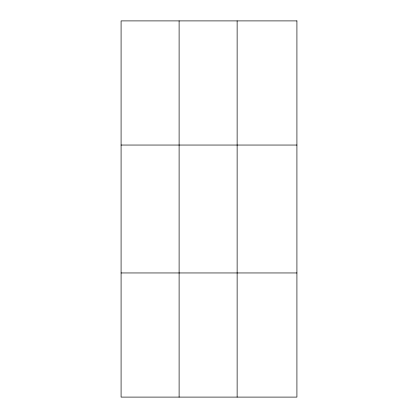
<?xml version="1.0" encoding="UTF-8"?>
<svg xmlns="http://www.w3.org/2000/svg" width="418" height="418" viewBox="0 0 418 418"><rect width="100%" height="100%" fill="white"/><g stroke="black" fill="none" stroke-linecap="round" stroke-linejoin="round"><path stroke-width="0.63" d="M237.131 20.9L237.131 397.1M121.084 145.046L296.916 145.046M121.084 272.954L296.916 272.954M179.108 20.9L179.108 397.1M296.916 20.9L296.916 397.1L121.084 397.1L121.084 20.9L296.916 20.9"/></g></svg>
